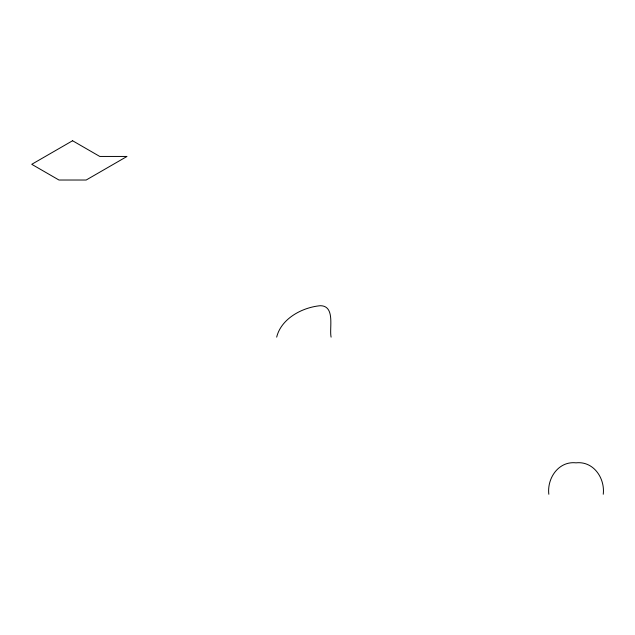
<?xml version="1.0" encoding="UTF-8"?>
<svg xmlns="http://www.w3.org/2000/svg" width="635" height="635" viewBox="0 0 635 635"><rect width="100%" height="100%" fill="white"/><g stroke="black" fill="none" stroke-linecap="round" stroke-linejoin="round"><path stroke-width="0.95" d="M548.823 494.26C546.925 478.211 558.562 460.899 576.032 462.836C593.511 460.899 605.147 478.211 603.25 494.26M276.677 337.137C281.194 318.548 302.228 307.411 320.223 305.713C335.597 305.689 329.113 328.184 331.105 337.137M72.573 140.74L31.75 164.306L58.968 180.023L86.177 180.023L127 156.448L99.782 156.448L72.573 140.74"/></g></svg>
